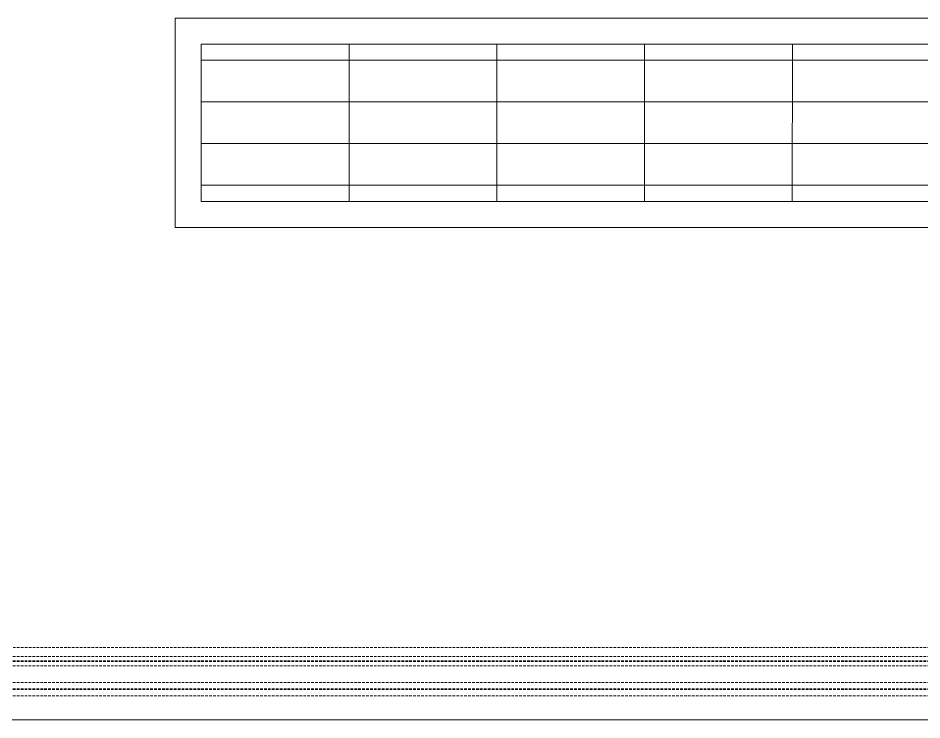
# Model space of a CAD drawing. Extents: x -1457 to 23780, y -2071 to 4205.
# Drawn here: x 2007.2 to 2093.6, y 320 to 387 of the extents above; entities that cross this region are included whole.
import ezdxf

# ---------------------------------------------------------------- set-up
doc = ezdxf.new("R2010")
doc.units = 0
doc.header["$MEASUREMENT"] = 0
doc.linetypes.add('HIDDEN', pattern=[0.375, 0.25, -0.125])
doc.layers.get('0').update_dxf_attribs({"color": 9, "lineweight": 9})
doc.layers.add('M-TEFRIS2-015', color=129, linetype='Continuous', lineweight=9)
doc.layers.add('T-KONVEKTOR', color=220, linetype='Continuous', lineweight=9)

# ---------------------------------------------------------------- blocks, each defined once
blk = doc.blocks.new('A$C4B7F52E3')
for p, q in [((250.001, 89.476), (-0.004, 89.467)), ((250, 89.475), (0, 89.476)), ((0, 89.476), (0, 69.468)), ((0, 69.468), (250, 69.467))]:
    blk.add_line(p, q)
at = {"color": 252, "linetype": 'Continuous'}
for p, q in [((16.607, 71.952), (16.605, 86.99)), ((30.726, 71.952), (30.724, 86.989)), ((44.846, 71.951), (44.843, 86.989)), ((58.965, 71.951), (58.963, 86.988))]:
    blk.add_line(p, q, dxfattribs=at)
at = {"color": 252}
for p, q in [((199.293, 85.436), (2.485, 85.425)), ((196.989, 81.459), (2.485, 81.448)), ((194.684, 77.483), (2.486, 77.471)), ((192.379, 73.506), (2.486, 73.495))]:
    blk.add_line(p, q, dxfattribs=at)
blk.add_lwpolyline([(247.514, 86.989), (247.515, 71.952), (2.486, 71.953), (2.485, 86.99)], close=True)

msp = doc.modelspace()

# ---------------------------------------------------------------- linework, layer by layer
at = {"layer": 'M-TEFRIS2-015', "linetype": 'HIDDEN', "lineweight": 0}
for p, q in [((3319.5, 326.925), (1724.228, 326.925)), ((2154.364, 326.053), (1951.09, 326.053)), ((2154.364, 325.653), (1951.09, 325.653)), ((2154.364, 325.577), (1951.09, 325.577)), ((2154.364, 325.177), (1951.09, 325.177)), ((2154.364, 323.577), (1951.09, 323.577)), ((2154.364, 322.977), (1951.09, 322.977)), ((2154.364, 322.901), (1951.09, 322.901)), ((2154.364, 322.301), (1951.09, 322.301)), ((3319.5, 320), (1719.669, 320)), ((1719.669, 320), (3319.5, 320))]:
    msp.add_line(p, q, dxfattribs=at)

# ---------------------------------------------------------------- block references
at = {"layer": 'T-KONVEKTOR', "xscale": -1, "rotation": 180}
msp.add_blockref('A$C4B7F52E3', (2022.245, 456.484), dxfattribs=at)

doc.saveas('drawing.dxf')
